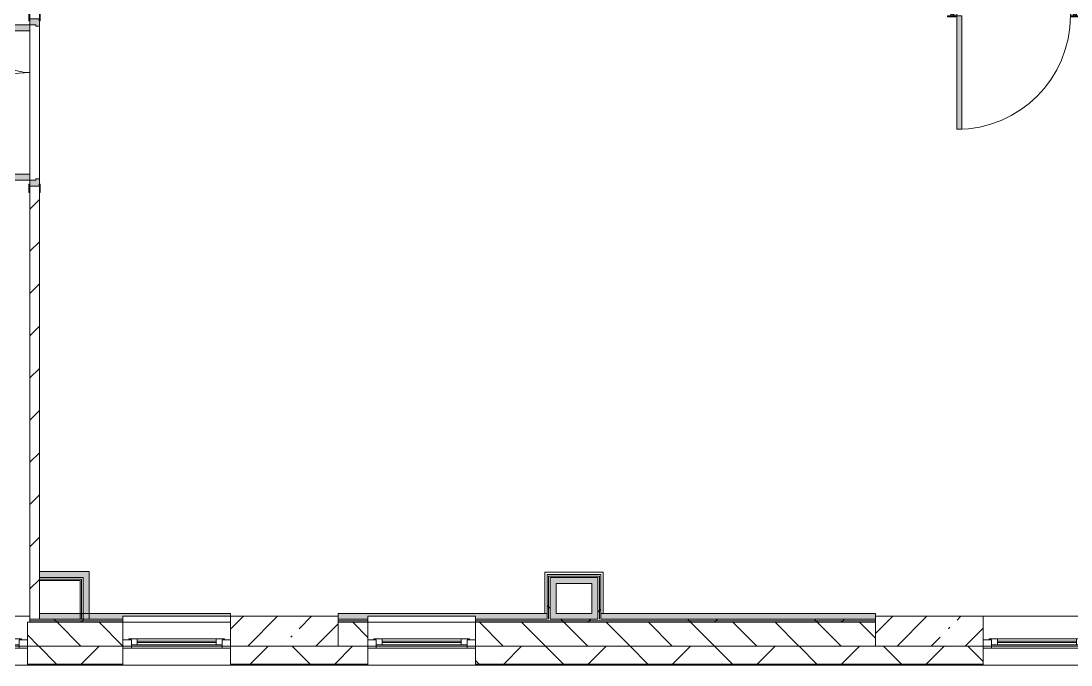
# Model space of a CAD drawing. Header units: millimetres. Extents: x -2911 to 185427, y -8553 to 29000.
# Drawn here: x 150294 to 159082, y -258 to 5138 of the extents above; entities that cross this region are included whole.
import ezdxf

# ---------------------------------------------------------------- set-up
doc = ezdxf.new("R2010")
doc.units = ezdxf.units.MM
for name, color, linetype, lineweight, true_color in [('A-DOOR-2', 7, 'Continuous', 5, 0xaaaaaa), ('A-DOOR-3', 7, 'Continuous', 5, 0xe2e2e2), ('A-DOOR-FRAM-2', 7, 'Continuous', 5, 0xe2e2e2), ('A-DOOR-FRAM-3', 7, 'Continuous', 5, 0xaaaaaa), ('A-FLOR-2', 7, 'Continuous', 5, 0xaaaaaa), ('I-WALL-1', 7, 'Continuous', 5, 0xe7e7e7), ('I-WALL-2', 7, 'Continuous', 9, 0xe7e7e7)]:
    doc.layers.add(name, color=color, linetype=linetype, lineweight=lineweight, true_color=true_color)
for name, color, linetype, lineweight in [('A-GLAZ-2', 7, 'Continuous', 5), ('A-WALL', 7, 'Continuous', 9), ('A-WALL-3', 7, 'Continuous', 5), ('I-WALL-3', 7, 'Continuous', 5), ('S-COLS-2', 7, 'Continuous', 5)]:
    doc.layers.add(name, color=color, linetype=linetype, lineweight=lineweight)
pattern_1 = [(45, (58417.4, 0), (-530.33, 530.33), []), (135, (58417.4, 0), (-530.33, -530.33), [])]

# ---------------------------------------------------------------- blocks, each defined once
blk = doc.blocks.new('120_Окно_СКБ_1Ст - 120_Окно_СКБ_1Ст 900х2500_h_ с форточкой-V231-2_9_1_птичка')
at = {"layer": 'A-GLAZ-2'}
for p, q in [((-450, -127), (-450, -57)), ((-450, -57), (-380, -57)), ((450, -57), (-450, -57)), ((-380, -57), (-380, -127)), ((380, -87), (-380, -87)), ((-380, -87), (-380, -127)), ((-330, -137), (-330, -87)), ((330, -137), (330, -87)), ((380, -127), (380, -57)), ((380, -57), (450, -57)), ((380, -127), (380, -87)), ((450, -57), (450, -127)), ((-380, -127), (-450, -127)), ((-450, -127), (-400, -127)), ((-380, -127), (-400, -127)), ((-400, -127), (-400, -137)), ((-400, -137), (400, -137)), ((400, -137), (-400, -137)), ((-330, -107), (330, -107)), ((330, -117), (-330, -117)), ((450, -127), (380, -127)), ((400, -127), (380, -127)), ((400, -127), (450, -127)), ((400, -137), (400, -127))]:
    blk.add_line(p, q, dxfattribs=at)
blk = doc.blocks.new('120_Окно_СКБ_1Ст - 120_Окно_СКБ_1Ст 900х2500_h_ с форточкой-22876038-2_9_1_птичка')
at = {"layer": 'A-GLAZ-2'}
for p, q in [((-450, -127), (-450, -57)), ((-450, -57), (-380, -57)), ((450, -57), (-450, -57)), ((-380, -57), (-380, -127)), ((380, -87), (-380, -87)), ((-380, -87), (-380, -127)), ((-330, -137), (-330, -87)), ((330, -137), (330, -87)), ((380, -127), (380, -57)), ((380, -57), (450, -57)), ((380, -127), (380, -87)), ((450, -57), (450, -127)), ((-380, -127), (-450, -127)), ((-450, -127), (-400, -127)), ((-380, -127), (-400, -127)), ((-400, -127), (-400, -137)), ((-400, -137), (400, -137)), ((400, -137), (-400, -137)), ((-330, -107), (330, -107)), ((330, -117), (-330, -117)), ((450, -127), (380, -127)), ((400, -127), (380, -127)), ((400, -127), (450, -127)), ((400, -137), (400, -127))]:
    blk.add_line(p, q, dxfattribs=at)
blk = doc.blocks.new('BSC_Колонна _Прямоугольная - 250х900-23282983-2_9_1_птичка')
at = {"layer": 'S-COLS-2'}
h = blk.add_hatch(dxfattribs=at)
h.set_pattern_fill('FP_164', color=256, style=0, pattern_type=2)
h.set_pattern_definition([(45, (-99480, -25), (-285.1231, 285.1231), []), (45, (-99194.88, -25), (-285.1231, 285.1231), [504.031, -100.806, 16.764, -84.042])])
h.paths.add_polyline_path([(450, -125), (450, 125), (-450, 125), (-450, -125)])
for p, q in [((450, 125), (-450, 125)), ((-450, 125), (-450, -125)), ((450, -125), (450, 125)), ((-450, -125), (450, -125))]:
    blk.add_line(p, q, dxfattribs=at)
blk = doc.blocks.new('110_Дверь_СКБ_1Ст_Внутренняя1 - Д-7а_л__950x2100h_Туалет-V232-2_9_1_птичка')
at = {"layer": 'A-DOOR-2'}
h = blk.add_hatch(dxfattribs=at)
h.set_pattern_fill('FP_165', color=256, style=0, pattern_type=2)
h.set_pattern_definition([(135, (1776.41, 174.685), (-14.14214, -14.14214), []), (225, (1776.41, 174.685), (14.14214, -14.14214), [])])
h.paths.add_polyline_path([(537.5, 110), (512.5, 110), (512.5, -110), (537.5, -110)])
at = {"layer": 'A-DOOR-3'}
h = blk.add_hatch(color=256, dxfattribs=at)
h.paths.add_polyline_path([(487.5, 110), (487.5, 70), (477.5, 70), (477.5, 30), (512.5, 30), (512.5, 110)])
h.paths.add_polyline_path([(-462.5, 110), (-487.5, 110), (-487.5, 30), (-452.5, 30), (-452.5, 70), (-462.5, 70)])
at = {"layer": 'A-DOOR-FRAM-2'}
for points in [[(447.5, 1060), (447.5, 110), (487.5, 110), (487.5, 1060)], [(-542.5, 118), (-542.5, 110), (-472.5, 110), (-472.5, 118)], [(567.5, 118), (497.5, 118), (497.5, 110), (567.5, 110)], [(-472.5, 30), (-487.5, 30), (-487.5, -110), (-472.5, -110)], [(512.5, 30), (497.5, 30), (497.5, -110), (512.5, -110)], [(-542.5, -110), (-542.5, -118), (-472.5, -118), (-472.5, -110)], [(567.5, -110), (497.5, -110), (497.5, -118), (567.5, -118)]]:
    blk.add_hatch(color=256, dxfattribs=at).paths.add_polyline_path(points)
at = {"layer": 'A-DOOR-FRAM-3'}
h = blk.add_hatch(dxfattribs=at)
h.set_pattern_fill('FP_166', color=256, style=0, pattern_type=2)
h.set_pattern_definition([(45, (-346.384, 174.685), (-14.1421, 14.1421), []), (135, (-346.384, 174.685), (-14.1421, -14.1421), [])])
h.paths.add_polyline_path([(-487.5, 110), (-512.5, 110), (-512.5, -110), (-487.5, -110)])
at = {"layer": 'A-DOOR-2'}
for p, q in [((487.5, 1060), (447.5, 1060)), ((447.5, 1060), (447.5, 110)), ((487.5, 110), (487.5, 1060)), ((447.5, 110), (487.5, 110))]:
    blk.add_line(p, q, dxfattribs=at)
blk.add_arc((487.5, 110), 950, 90, 180, dxfattribs=at)
at = {"layer": 'A-DOOR-FRAM-3'}
for p, q in [((-472.5, 118), (-542.5, 118)), ((-542.5, 118), (-542.5, 110)), ((-542.5, 110), (-472.5, 110)), ((-487.5, 110), (-512.5, 110)), ((-512.5, 110), (-512.5, -110)), ((-462.5, 110), (-487.5, 110)), ((-487.5, 110), (-487.5, 30)), ((-487.5, -110), (-487.5, 110)), ((-472.5, 110), (-487.5, 110)), ((-487.5, 110), (-487.5, 109)), ((-487.5, 109), (-472.5, 109)), ((-472.5, 110), (-472.5, 118)), ((-472.5, 109), (-472.5, 110)), ((-462.5, 70), (-462.5, 110)), ((487.5, 110), (487.5, 70)), ((512.5, 110), (487.5, 110)), ((567.5, 118), (497.5, 118)), ((497.5, 118), (497.5, 110)), ((512.5, 110), (497.5, 110)), ((497.5, 110), (497.5, 109)), ((497.5, 110), (567.5, 110)), ((497.5, 109), (512.5, 109)), ((512.5, 30), (512.5, 110)), ((537.5, 110), (512.5, 110)), ((512.5, 110), (512.5, -110)), ((512.5, 109), (512.5, 110)), ((537.5, -110), (537.5, 110)), ((567.5, 110), (567.5, 118)), ((-487.5, 30), (-452.5, 30)), ((-472.5, 30), (-487.5, 30)), ((-487.5, 30), (-487.5, -110)), ((-472.5, -110), (-472.5, 30)), ((-452.5, 70), (-462.5, 70)), ((-452.5, 30), (-452.5, 70)), ((487.5, 70), (477.5, 70)), ((477.5, 70), (477.5, 30)), ((477.5, 30), (512.5, 30)), ((512.5, 30), (497.5, 30)), ((497.5, 30), (497.5, -110)), ((512.5, -110), (512.5, 30)), ((-472.5, -110), (-542.5, -110)), ((-542.5, -110), (-542.5, -118)), ((-542.5, -118), (-472.5, -118)), ((-512.5, -110), (-487.5, -110)), ((-487.5, -110), (-472.5, -110)), ((-472.5, -118), (-472.5, -110)), ((497.5, -110), (512.5, -110)), ((567.5, -110), (497.5, -110)), ((497.5, -110), (497.5, -118)), ((497.5, -118), (567.5, -118)), ((512.5, -110), (537.5, -110)), ((567.5, -118), (567.5, -110))]:
    blk.add_line(p, q, dxfattribs=at)
blk = doc.blocks.new('110_Дверь_СКБ_2Ст - Д-5_п_ Из игровой в коридор-32215844-2_9_1_птичка')
at = {"layer": 'A-DOOR-3'}
for points in [[(-637.5, 40), (-587.5, 40), (-587.5, 940), (-637.5, 940)], [(612.5, 440), (612.5, 40), (662.5, 40), (662.5, 440)]]:
    blk.add_hatch(color=256, dxfattribs=at).paths.add_polyline_path(points)
h = blk.add_hatch(color=256, dxfattribs=at)
h.paths.add_polyline_path([(-687.5, 40), (-687.5, -40), (-627.5, -40), (-627.5, -10), (-637.5, -10), (-637.5, 40)])
h.paths.add_polyline_path([(652.5, -40), (712.5, -40), (712.5, 40), (662.5, 40), (662.5, -10), (652.5, -10)])
at = {"layer": 'A-DOOR-FRAM-2'}
for points in [[(-742.5, 40), (-672.5, 40), (-672.5, 48), (-742.5, 48)], [(697.5, 40), (767.5, 40), (767.5, 48), (697.5, 48)], [(-742.5, -48), (-672.5, -48), (-672.5, -40), (-742.5, -40)], [(697.5, -48), (767.5, -48), (767.5, -40), (697.5, -40)]]:
    blk.add_hatch(color=256, dxfattribs=at).paths.add_polyline_path(points)
at = {"layer": 'A-DOOR-2'}
for p, q in [((-637.5, 940), (-637.5, 40)), ((-587.5, 940), (-637.5, 940)), ((-587.5, 40), (-587.5, 940)), ((662.5, 440), (612.5, 440)), ((612.5, 440), (612.5, 40)), ((662.5, 40), (662.5, 440)), ((-637.5, 40), (-587.5, 40)), ((612.5, 40), (662.5, 40))]:
    blk.add_line(p, q, dxfattribs=at)
for centre, radius, start, end in [((-637.5, 40), 900, 0, 90), ((662.5, 40), 400, 90, 180)]:
    blk.add_arc(centre, radius, start, end, dxfattribs=at)
at = {"layer": 'A-DOOR-FRAM-3'}
for p, q in [((-672.5, 48), (-742.5, 48)), ((-742.5, 48), (-742.5, 40)), ((-742.5, 40), (-672.5, 40)), ((-637.5, 40), (-687.5, 40)), ((-687.5, 40), (-687.5, -40)), ((-672.5, 40), (-672.5, 48)), ((-637.5, -10), (-637.5, 40)), ((662.5, 40), (662.5, -10)), ((712.5, 40), (662.5, 40)), ((767.5, 48), (697.5, 48)), ((697.5, 48), (697.5, 40)), ((697.5, 40), (767.5, 40)), ((712.5, -40), (712.5, 40)), ((767.5, 40), (767.5, 48)), ((-672.5, -40), (-742.5, -40)), ((-742.5, -40), (-742.5, -48)), ((-742.5, -48), (-672.5, -48)), ((-672.5, -39), (-687.5, -39)), ((-687.5, -39), (-687.5, -40)), ((-687.5, -40), (-627.5, -40)), ((-687.5, -40), (-672.5, -40)), ((-672.5, -40), (-672.5, -39)), ((-672.5, -48), (-672.5, -40)), ((-627.5, -10), (-637.5, -10)), ((-627.5, -40), (-627.5, -10)), ((662.5, -10), (652.5, -10)), ((652.5, -10), (652.5, -40)), ((652.5, -40), (712.5, -40)), ((712.5, -39), (697.5, -39)), ((697.5, -39), (697.5, -40)), ((697.5, -40), (712.5, -40)), ((767.5, -40), (697.5, -40)), ((697.5, -40), (697.5, -48)), ((697.5, -48), (767.5, -48)), ((712.5, -40), (712.5, -39)), ((767.5, -48), (767.5, -40))]:
    blk.add_line(p, q, dxfattribs=at)
blk = doc.blocks.new('BSC_Колонна _Прямоугольная - 250х900-V233-2_9_1_птичка')
at = {"layer": 'S-COLS-2'}
h = blk.add_hatch(dxfattribs=at)
h.set_pattern_fill('FP_167', color=256, style=0, pattern_type=2)
h.set_pattern_definition([(45, (-94080, -25), (-285.1231, 285.1231), []), (45, (-93794.88, -25), (-285.1231, 285.1231), [504.031, -100.806, 16.764, -84.042])])
h.paths.add_polyline_path([(450, -125), (450, 125), (-450, 125), (-450, -125), (311.3, -125)])
for p, q in [((450, 125), (-450, 125)), ((-450, 125), (-450, -125)), ((450, -125), (450, 125)), ((-450, -125), (450, -125))]:
    blk.add_line(p, q, dxfattribs=at)

msp = doc.modelspace()

# ---------------------------------------------------------------- hatches: boundary and pattern name
at = {"layer": 'A-WALL-3'}
h = msp.add_hatch(dxfattribs=at)
h.set_pattern_fill('FP_130', color=256, style=0, pattern_type=2)
h.set_pattern_definition([(135, (58417.4, 0), (-176.7767, -176.7767), [])])
h.paths.add_polyline_path([(180447.4, -100), (181247.4, -100), (181247.4, 100), (180447.4, 100)])
h.paths.add_polyline_path([(168576.6, -100), (168647.4, -100), (168647.4, 100), (167347.4, 100), (167347.4, -100), (168112.8, -100)])
h.paths.add_polyline_path([(177388, -100), (177747.4, -100), (177747.4, 100), (177247.4, 100), (177247.4, -100)])
h.paths.add_polyline_path([(172097.4, -100), (172097.4, 100), (171847.4, 100), (171847.4, -100)])
h.paths.add_polyline_path([(172997.4, -100), (174047.4, -100), (174047.4, 100), (172997.4, 100)])
h.paths.add_polyline_path([(153197.4, -100), (153197.4, 100), (152947.4, 100), (152947.4, -100)])
h.paths.add_polyline_path([(154200, -100), (157447.4, -100), (157446.3, 100), (154097.4, 100), (154097.4, -100)])
h.paths.add_polyline_path([(161047.4, -100), (161297.4, -100), (161297.4, 100), (161047.4, 100)])
h.paths.add_polyline_path([(163011.5, -100), (163247.4, -100), (163247.4, 100), (162197.4, 100), (162197.4, -100)])
h.paths.add_polyline_path([(159247.4, -100), (160147.4, -100), (160147.4, 100), (159247.4, 100)])
h.paths.add_polyline_path([(150953.7, -100), (151147.4, -100), (151147.4, 100), (150347.4, 100), (150347.4, -100), (150513.2, -100)])
h = msp.add_hatch(dxfattribs=at)
h.set_pattern_fill('FP_120', color=256, style=0, pattern_type=2)
h.set_pattern_definition([(45, (58417.4, 0), (-353.5534, 353.5534), []), (135, (58417.4, 0), (-353.5534, -353.5534), [])])
h.paths.add_polyline_path([(180634.3, -250), (181247.4, -250), (181247.4, -100), (180447.4, -100), (180447.4, -250)])
h.paths.add_polyline_path([(178779.3, -250), (179547.4, -250), (179547.4, -100), (178647.4, -100), (178647.4, -250)])
h.paths.add_polyline_path([(183416.9, -250), (183497.4, -250), (183497.4, -100), (182147.4, -100), (182147.4, -250), (182489.4, -250)])
h.paths.add_polyline_path([(170947.4, -250), (172097.4, -250), (172097.4, -100), (170947.4, -100)])
h.paths.add_polyline_path([(165794, -250), (166447.4, -250), (166447.4, -100), (165547.4, -100), (165547.4, -250)])
h.paths.add_polyline_path([(167347.4, -250), (168647.4, -250), (168647.4, -100), (167347.4, -100)])
h.paths.add_polyline_path([(172997.4, -250), (174047.4, -250), (174047.4, -100), (172997.4, -100)])
h.paths.add_polyline_path([(177747.4, -250), (177747.4, -100), (176347.4, -100), (176347.4, -250), (177388, -250)])
h.paths.add_polyline_path([(160228.9, -250), (161297.4, -250), (161297.4, -100), (159247.4, -100), (159247.4, -250), (160147.4, -250)])
h.paths.add_polyline_path([(162197.4, -250), (163247.4, -250), (163247.4, -100), (162197.4, -100)])
h.paths.add_polyline_path([(157447.4, -250), (158347.4, -250), (158347.4, -100), (154097.4, -100), (154097.4, -250), (157446.3, -250)])
h.paths.add_polyline_path([(152047.4, -250), (153197.4, -250), (153197.4, -100), (152047.4, -100)])
h.paths.add_polyline_path([(147627.4, -250), (149447.4, -250), (149447.4, -100), (147627.4, -100)])
h.paths.add_polyline_path([(150489.9, -250), (151147.4, -250), (151147.4, -100), (150347.4, -100), (150347.4, -250)])
at = {"layer": 'I-WALL-1'}
for points in [[(154772.4, 175), (154772.4, 475), (154722.4, 475), (154722.4, 175)], [(155072.4, 425), (155122.4, 425), (155122.4, 475), (154772.4, 475), (154772.4, 425)], [(155122.4, 175), (155122.4, 425), (155072.4, 425), (155072.4, 175)]]:
    msp.add_hatch(color=256, dxfattribs=at).paths.add_polyline_path(points)
at = {"layer": 'I-WALL-2'}
for points in [[(150813.4, 475), (150863.4, 475), (150863.4, 525), (150447.4, 525), (150447.4, 475)], [(150813.4, 125), (150863.4, 125), (150863.4, 475), (150813.4, 475), (150813.4, 230.5)], [(150447.4, 125), (151147.4, 125), (151147.4, 150), (152047.4, 150), (152047.4, 175), (150447.4, 175)]]:
    msp.add_hatch(color=256, dxfattribs=at).paths.add_polyline_path(points)
h = msp.add_hatch(color=256, dxfattribs=at)
h.paths.add_polyline_path([(157447.4, 125), (157446.3, 175), (155147.4, 175), (155147.4, 125), (157446.3, 125)])
h.paths.add_polyline_path([(153197.4, 125), (153197.4, 150), (154097.4, 150), (154097.4, 125), (154697.4, 125), (154697.4, 175), (152947.4, 175), (152947.4, 125)])
h.paths.add_polyline_path([(154722.4, 125), (155122.4, 125), (155122.4, 175), (154722.4, 175)])
at = {"layer": 'I-WALL-3'}
h = msp.add_hatch(dxfattribs=at)
h.set_pattern_fill('FP_132', color=256, style=0, pattern_type=2)
h.set_pattern_definition([(45, (58417.4, 0), (-176.7767, 176.7767), [])])
h.paths.add_polyline_path([(150367.4, 125), (150447.4, 125), (150447.4, 3755), (150367.4, 3755), (150367.4, 230.5)])
h.paths.add_polyline_path([(150447.4, 5155), (150447.4, 10400), (150367.4, 10400), (150367.4, 5155), (150417.4, 5155)])
h = msp.add_hatch(dxfattribs=at)
h.set_pattern_fill('FP_224', color=256, style=0, pattern_type=2)
h.set_pattern_definition(pattern_1)
h.paths.add_polyline_path([(154697.4, 125), (154709.9, 125), (154709.9, 500), (154697.4, 500), (154697.4, 175)])
h = msp.add_hatch(dxfattribs=at)
h.set_pattern_fill('FP_224', color=256, style=0, pattern_type=2)
h.set_pattern_definition(pattern_1)
h.paths.add_polyline_path([(154709.9, 125), (154722.4, 125), (154722.4, 487.5), (154709.9, 487.5), (154709.9, 175)])
h = msp.add_hatch(dxfattribs=at)
h.set_pattern_fill('FP_224', color=256, style=0, pattern_type=2)
h.set_pattern_definition(pattern_1)
h.paths.add_polyline_path([(155122.4, 125), (155134.9, 125), (155134.9, 475), (155122.4, 475), (155122.4, 175)])
h = msp.add_hatch(dxfattribs=at)
h.set_pattern_fill('FP_224', color=256, style=0, pattern_type=2)
h.set_pattern_definition(pattern_1)
h.paths.add_polyline_path([(155134.9, 125), (155147.4, 125), (155147.4, 487.5), (155134.9, 487.5), (155134.9, 175)])
h = msp.add_hatch(dxfattribs=at)
h.set_pattern_fill('FP_224', color=256, style=0, pattern_type=2)
h.set_pattern_definition(pattern_1)
h.paths.add_polyline_path([(151147.4, 112.5), (151147.4, 125), (150367.4, 125), (150367.4, 112.5), (150953.7, 112.5)])
h = msp.add_hatch(dxfattribs=at)
h.set_pattern_fill('FP_224', color=256, style=0, pattern_type=2)
h.set_pattern_definition(pattern_1)
h.paths.add_polyline_path([(150489.9, 100), (151147.4, 100), (151147.4, 112.5), (150367.4, 112.5), (150367.4, 100), (150447.4, 100)])
h = msp.add_hatch(dxfattribs=at)
h.set_pattern_fill('FP_224', color=256, style=0, pattern_type=2)
h.set_pattern_definition(pattern_1)
h.paths.add_polyline_path([(153197.4, 112.5), (153197.4, 125), (152947.4, 125), (152947.4, 112.5)])
h.paths.add_polyline_path([(157447.4, 112.5), (157446.3, 125), (154097.4, 125), (154097.4, 112.5), (157446.3, 112.5)])
h = msp.add_hatch(dxfattribs=at)
h.set_pattern_fill('FP_224', color=256, style=0, pattern_type=2)
h.set_pattern_definition(pattern_1)
h.paths.add_polyline_path([(153197.4, 100), (153197.4, 112.5), (152947.4, 112.5), (152947.4, 100)])
h.paths.add_polyline_path([(157447.4, 100), (157446.3, 112.5), (154097.4, 112.5), (154097.4, 100), (157446.3, 100)])

# ---------------------------------------------------------------- linework, layer by layer
at = {"layer": 'A-FLOR-2'}
for p, q in [((154677.4, 174.2), (154677.4, 520)), ((154677.4, 520), (155167.4, 520)), ((155167.4, 520), (155167.4, 174.6))]:
    msp.add_line(p, q, dxfattribs=at)
at = {"layer": 'A-WALL'}
for p, q in [((150813.4, 475), (150447.4, 475)), ((150800.9, 462.5), (150447.4, 462.5)), ((150800.9, 125), (150800.9, 462.5)), ((150813.4, 475), (150813.4, 125)), ((154709.9, 487.5), (154709.9, 125)), ((155134.9, 487.5), (154709.9, 487.5)), ((154722.4, 475), (154722.4, 125)), ((155122.4, 475), (154722.4, 475)), ((155122.4, 125), (155122.4, 475)), ((155134.9, 125), (155134.9, 487.5)), ((150367.4, 125), (151147.4, 125)), ((150367.4, 112.5), (151147.4, 112.5)), ((150367.4, 100), (151147.4, 100)), ((150447.4, 175), (150447.4, 125)), ((152947.4, 125), (153197.4, 125)), ((152947.4, 112.5), (153197.4, 112.5)), ((153197.4, 100), (152947.4, 100)), ((154097.4, 125), (154697.4, 125)), ((154097.4, 112.5), (157447.4, 112.5)), ((157447.4, 100), (154097.4, 100)), ((154697.4, 175), (154697.4, 125)), ((154722.4, 125), (155122.4, 125)), ((155147.4, 175), (155147.4, 125)), ((155147.4, 125), (157447.4, 125)), ((150347.4, -100), (151147.4, -100)), ((151147.4, -100), (150347.4, -100)), ((152947.4, -100), (153197.4, -100)), ((153197.4, -100), (152947.4, -100)), ((154097.4, -100), (157447.4, -100)), ((157447.4, -100), (154097.4, -100)), ((150347.4, -250), (151147.4, -250)), ((150347.4, -253), (151147.4, -253)), ((152047.4, -250), (153197.4, -250)), ((152047.4, -253), (153197.4, -253)), ((154097.4, -250), (158347.4, -250)), ((154097.4, -253), (158347.4, -253))]:
    msp.add_line(p, q, dxfattribs=at)
at = {"layer": 'A-WALL-3'}
for p, q in [((150367.4, 100), (150347.4, 100)), ((150347.4, 100), (150347.4, -258)), ((151147.4, -258), (151147.4, 100)), ((153197.4, -258), (153197.4, 100)), ((154097.4, 100), (154097.4, -258)), ((149467.4, -100), (150347.4, -100)), ((151147.4, -100), (152047.4, -100)), ((152047.4, -100), (152047.4, -258)), ((153197.4, -100), (154097.4, -100)), ((158347.4, -258), (158347.4, -100)), ((158347.4, -100), (159247.4, -100)), ((147619.4, -258), (151147.4, -258)), ((151147.4, -258), (165547.4, -258))]:
    msp.add_line(p, q, dxfattribs=at)
at = {"layer": 'I-WALL-3'}
for p, q in [((150367.4, 3855), (150367.4, 5055)), ((150447.4, 5095), (150447.4, 3815)), ((150367.4, 3700), (150367.4, 100)), ((150447.4, 175), (150447.4, 3700)), ((150863.4, 525), (150447.4, 525)), ((150447.4, 450), (150788.4, 450)), ((150788.4, 450), (150788.4, 125)), ((150863.4, 125), (150863.4, 525)), ((154697.4, 500), (154697.4, 175)), ((155147.4, 500), (154697.4, 500)), ((155147.4, 175), (155147.4, 500)), ((154772.4, 175), (154772.4, 425)), ((154772.4, 425), (155072.4, 425)), ((155072.4, 425), (155072.4, 175)), ((149467.4, 150), (150367.4, 150)), ((152047.4, 175), (150447.4, 175)), ((151147.4, 100), (151147.4, 150)), ((151147.4, 150), (152047.4, 150)), ((152047.4, 100), (151147.4, 100)), ((152047.4, 150), (152047.4, 175)), ((154697.4, 175), (152947.4, 175)), ((152947.4, 175), (152947.4, 150)), ((153197.4, 100), (153197.4, 150)), ((153197.4, 150), (154097.4, 150)), ((154097.4, 100), (153197.4, 100)), ((154097.4, 150), (154097.4, 100)), ((155072.4, 175), (154772.4, 175)), ((157447.4, 175), (155147.4, 175)), ((157447.4, 150), (157447.4, 175)), ((158347.4, 150), (160007.4, 150))]:
    msp.add_line(p, q, dxfattribs=at)

# ---------------------------------------------------------------- block references
at = {"layer": 'A-DOOR-2'}
for name, p, rotation in [('110_Дверь_СКБ_1Ст_Внутренняя1 - Д-7а_л__950x2100h_Туалет-V232-2_9_1_птичка', (158614.9, 5290), 180), ('110_Дверь_СКБ_2Ст - Д-5_п_ Из игровой в коридор-32215844-2_9_1_птичка', (150407.4, 4442.5), 89.99999999999991)]:
    msp.add_blockref(name, p, dxfattribs=dict(at, rotation=rotation))
at = {"layer": 'A-GLAZ-2', "rotation": 180}
for name, p in [('120_Окно_СКБ_1Ст - 120_Окно_СКБ_1Ст 900х2500_h_ с форточкой-V231-2_9_1_птичка', (149897.4, -175)), ('120_Окно_СКБ_1Ст - 120_Окно_СКБ_1Ст 900х2500_h_ с форточкой-22876038-2_9_1_птичка', (151597.4, -175)), ('120_Окно_СКБ_1Ст - 120_Окно_СКБ_1Ст 900х2500_h_ с форточкой-22876038-2_9_1_птичка', (153647.4, -175)), ('120_Окно_СКБ_1Ст - 120_Окно_СКБ_1Ст 900х2500_h_ с форточкой-22876038-2_9_1_птичка', (158797.4, -175))]:
    msp.add_blockref(name, p, dxfattribs=at)
at = {"layer": 'S-COLS-2'}
for name, p in [('BSC_Колонна _Прямоугольная - 250х900-V233-2_9_1_птичка', (152497.4, 25)), ('BSC_Колонна _Прямоугольная - 250х900-23282983-2_9_1_птичка', (157897.4, 25))]:
    msp.add_blockref(name, p, dxfattribs=at)

doc.saveas('drawing.dxf')
